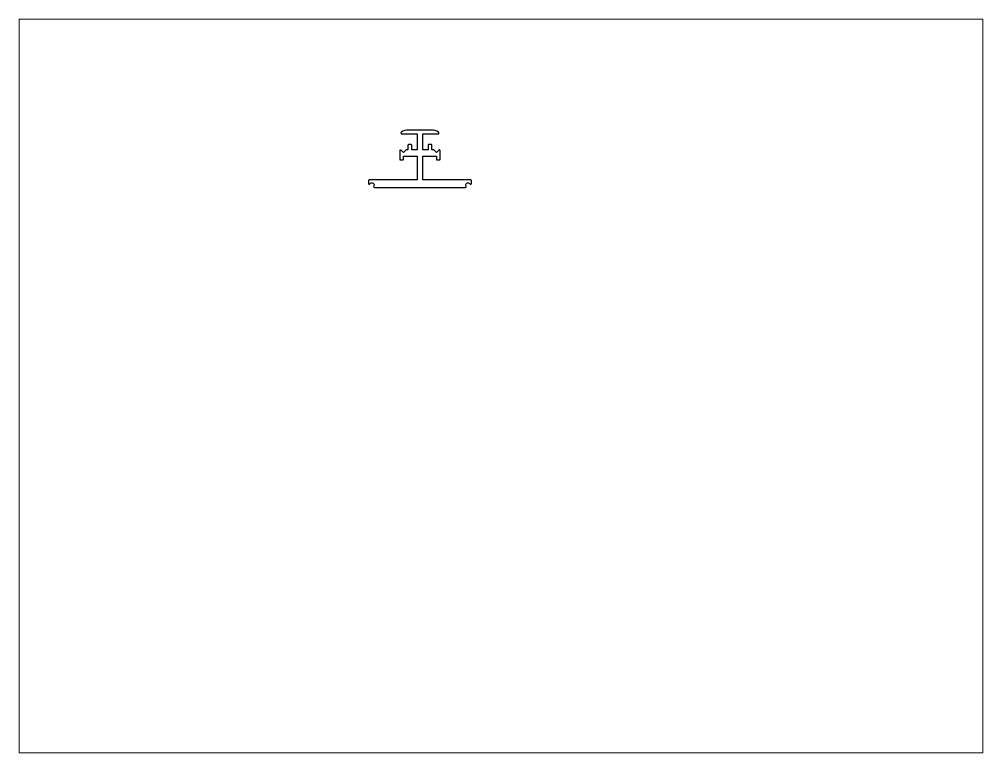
# Paper-space layout 'Layout1' of a CAD drawing. Extents: x 27 to 240, y 20 to 183.
# The model-space entities are those that its viewports show. They can reach past a viewport. Long polylines and large blocks are cut down to what shows.
import ezdxf

# ---------------------------------------------------------------- set-up
doc = ezdxf.new("R2010")
doc.units = 0
doc.header["$LTSCALE"] = 15
doc.layers.get('0').update_dxf_attribs({"linetype": 'CONTINUOUS'})

msp = doc.modelspace()

# ---------------------------------------------------------------- linework, layer by layer
at = {"ltscale": 0.05}
msp.add_lwpolyline([(139.86, 209.87), (139.82, 209.87), (176.3, 209.87, 0.59374), (176.55, 210.33, -1), (178.07, 211.31, 0.25491), (178.32, 211.17), (178.36, 211.17, 0.414214), (178.66, 211.47), (178.66, 211.47), (178.66, 212.57, 0.414214), (178.36, 212.87), (159.16, 212.87), (159.16, 222.37), (164.66, 222.37), (164.66, 221.17, 0.414214), (164.96, 220.87), (165.86, 220.87, 0.414214), (166.16, 221.17), (166.16, 224.57, 0.414214), (165.86, 224.87), (165.78, 224.87, 0.198912), (165.57, 224.78), (164.66, 223.87), (163.75, 224.78, 0.198912), (163.53, 224.87), (162.86, 224.87), (162.86, 226.77, 0.414214), (162.56, 227.07), (161.66, 227.07, 0.414214), (161.36, 226.77), (161.36, 224.87), (159.16, 224.87), (159.16, 231.37), (165.36, 231.37, 0.414214), (165.66, 231.67), (165.66, 231.72, 0.244413), (165.53, 231.96, 0.15419), (162.66, 232.87), (153.46, 232.87, 0.15419), (150.59, 231.96, 0.244413), (150.46, 231.72), (150.46, 231.67, 0.414214), (150.76, 231.37), (156.96, 231.37), (156.96, 224.87), (154.76, 224.87), (154.76, 226.77, 0.414214), (154.46, 227.07), (153.56, 227.07, 0.414214), (153.26, 226.77), (153.26, 224.87), (152.58, 224.87, 0.198912), (152.37, 224.78), (151.46, 223.87), (150.55, 224.78, 0.198912), (150.33, 224.87), (150.26, 224.87, 0.414214), (149.96, 224.57), (149.96, 221.17, 0.414214), (150.26, 220.87), (151.16, 220.87, 0.414214), (151.46, 221.17), (151.46, 222.37), (156.96, 222.37), (156.96, 212.87), (137.76, 212.87, 0.414214), (137.46, 212.57), (137.46, 211.47), (137.46, 211.47, 0.414214), (137.76, 211.17), (137.8, 211.17, 0.25491), (138.05, 211.31, -1), (139.57, 210.33, 0.59374), (139.82, 209.87)], format="xyb", dxfattribs=at)

psp = doc.layouts.get("Layout1")

# ---------------------------------------------------------------- viewports
at = {"layer": '0', "color": 0, "linetype": 'BYBLOCK', "ltscale": 0.05}
psp.add_viewport(center=(133.35, 101.6), size=(213.36, 162.56), view_center_point=(190.51, 130.3), view_height=293.8955, dxfattribs=at)

doc.saveas('drawing.dxf')
